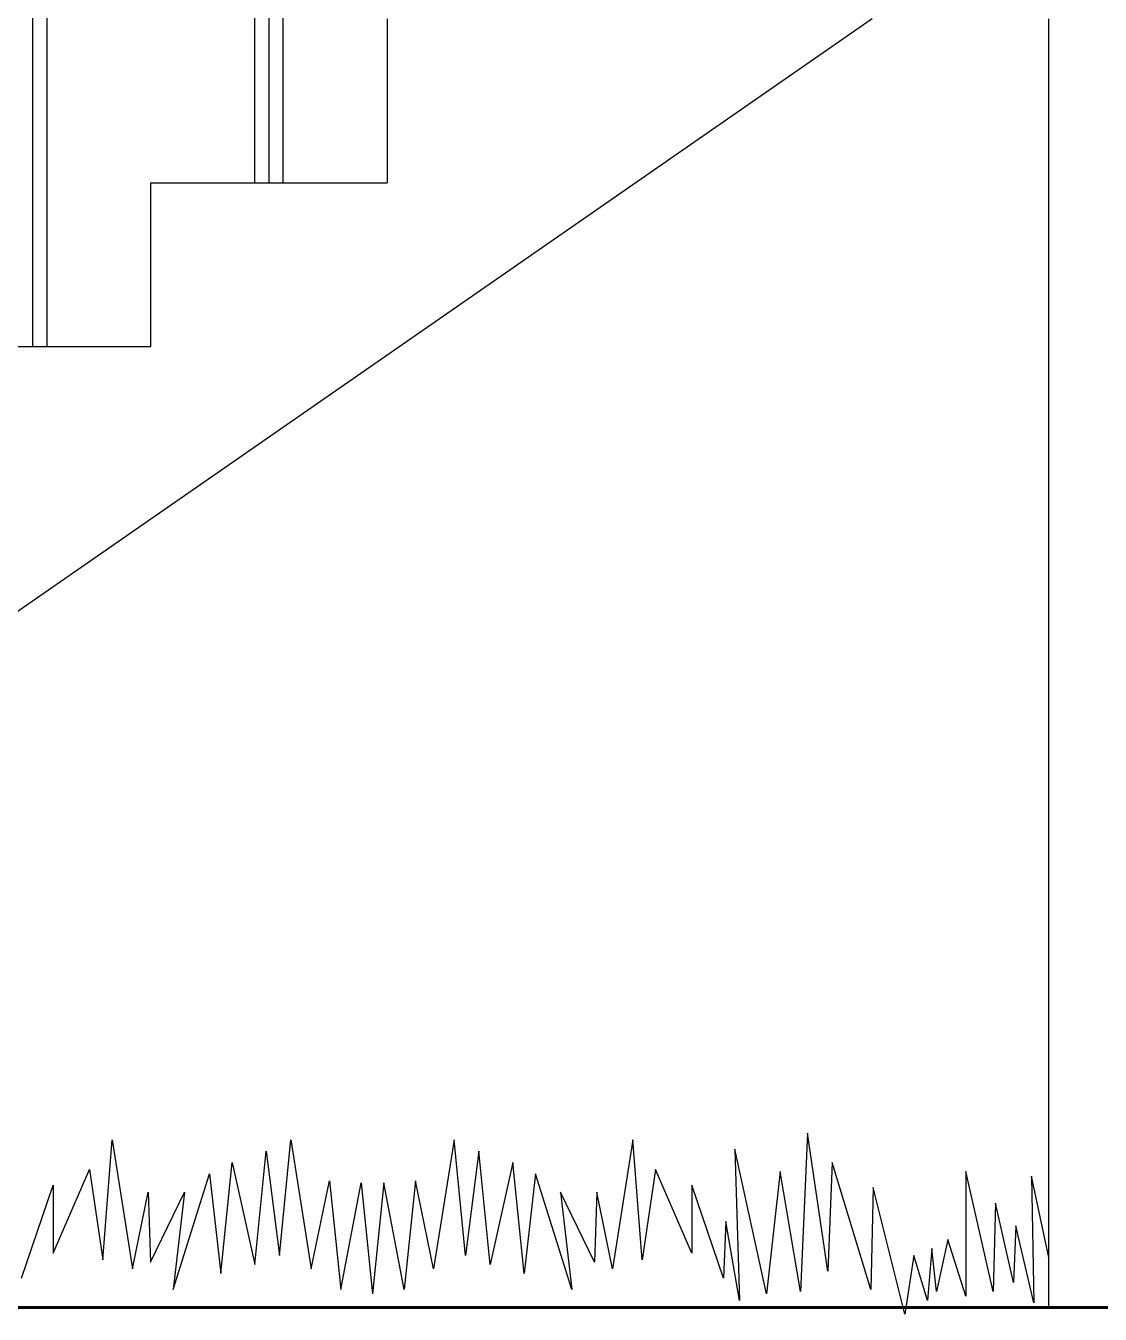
# Model space of a CAD drawing. Header units: millimetres. Extents: x -249630 to 95394, y -188036 to 109963.
# Drawn here: x -86373 to -84952, y 80489 to 82193 of the extents above; entities that cross this region are included whole.
import ezdxf

# ---------------------------------------------------------------- set-up
doc = ezdxf.new("R2010")
doc.units = ezdxf.units.MM
for name, color, linetype in [('Layer11', 30, 'Continuous'), ('Layer2', 8, 'Continuous'), ('Layer3', 3, 'Continuous'), ('Layer5', 84, 'Continuous')]:
    doc.layers.add(name, color=color, linetype=linetype)
doc.layers.add('MUROS', color=6, linetype='Continuous', lineweight=60)

msp = doc.modelspace()

# ---------------------------------------------------------------- linework, layer by layer
at = {"layer": 'Layer11'}
for points in [[(-86032.461, 81984.848), (-86032.461, 83046.795)], [(-86069.961, 81984.848), (-86069.961, 83020.795)], [(-86344.961, 81768.181), (-86344.961, 82830.128)]]:
    msp.add_lwpolyline(points, dxfattribs=at)
at = {"layer": 'Layer2'}
for points in [[(-86051.211, 81984.848), (-86051.211, 83033.795)], [(-86363.711, 81768.181), (-86363.711, 82817.128)]]:
    msp.add_lwpolyline(points, dxfattribs=at)
at = {"layer": 'Layer3'}
msp.add_line((-85019.961, 80497.348), (-85019.961, 82201.514), dxfattribs=at)
for points in [[(-85253.386, 82201.514), (-87144.961, 80890.023), (-87144.961, 80497.348)], [(-85894.961, 82201.514), (-85894.961, 81984.848)], [(-87769.961, 80901.514), (-87769.961, 80901.514), (-87769.961, 80901.514), (-87457.461, 80901.514), (-87457.461, 81118.181), (-87144.961, 81118.181), (-87144.961, 81334.848), (-86832.461, 81334.848), (-86832.461, 81551.514), (-86519.961, 81551.514), (-86519.961, 81768.181), (-86207.461, 81768.181), (-86207.461, 81984.848), (-85894.961, 81984.848)]]:
    msp.add_lwpolyline(points, dxfattribs=at)
at = {"layer": 'Layer5'}
for points in [[(-86378.841, 80536.417), (-86336.898, 80659.135), (-86336.898, 80569.341), (-86288.962, 80680.087), (-86270.986, 80560.362), (-86259.003, 80718.997), (-86232.039, 80548.389), (-86211.067, 80650.155), (-86208.071, 80557.369), (-86163.132, 80650.155), (-86178.111, 80521.451), (-86130.176, 80674.1), (-86115.196, 80542.403), (-86100.217, 80689.066), (-86070.257, 80554.376), (-86055.277, 80704.031), (-86037.301, 80566.348), (-86022.321, 80718.997), (-85995.358, 80548.389), (-85971.39, 80665.121), (-85956.41, 80521.451), (-85929.447, 80662.128), (-85914.467, 80515.465)], [(-85019.961, 80563.481), (-85042.64, 80671.107), (-85039.645, 80503.493), (-85063.612, 80605.259), (-85066.608, 80530.431), (-85090.576, 80635.19), (-85093.572, 80518.458), (-85129.524, 80677.094), (-85129.524, 80512.472), (-85153.491, 80587.3), (-85168.471, 80518.458), (-85174.463, 80575.328), (-85180.455, 80506.486), (-85198.431, 80566.348), (-85210.414, 80488.527), (-85252.358, 80656.142), (-85255.354, 80521.451), (-85306.285, 80689.066), (-85312.278, 80545.396), (-85339.241, 80727.977), (-85348.229, 80518.458), (-85375.193, 80677.094), (-85393.168, 80515.465), (-85435.112, 80707.025), (-85429.12, 80506.486), (-85447.096, 80611.245), (-85450.092, 80536.417), (-85492.035, 80659.135), (-85492.035, 80569.341), (-85539.971, 80680.087), (-85557.947, 80560.362), (-85569.93, 80718.997), (-85596.894, 80548.389), (-85617.866, 80650.155), (-85620.862, 80557.369), (-85665.801, 80650.155), (-85650.822, 80521.451), (-85698.757, 80674.1), (-85713.737, 80542.403), (-85728.716, 80689.066), (-85758.676, 80554.376), (-85773.656, 80704.031), (-85791.632, 80566.348), (-85806.612, 80718.997), (-85833.575, 80548.389), (-85857.543, 80665.121), (-85872.523, 80521.451), (-85899.487, 80662.128), (-85914.467, 80515.465)]]:
    msp.add_lwpolyline(points, dxfattribs=at)
at = {"layer": 'MUROS'}
msp.add_lwpolyline([(-97269.961, 80497.348), (-84894.961, 80497.348)], dxfattribs=at)

doc.saveas('drawing.dxf')
